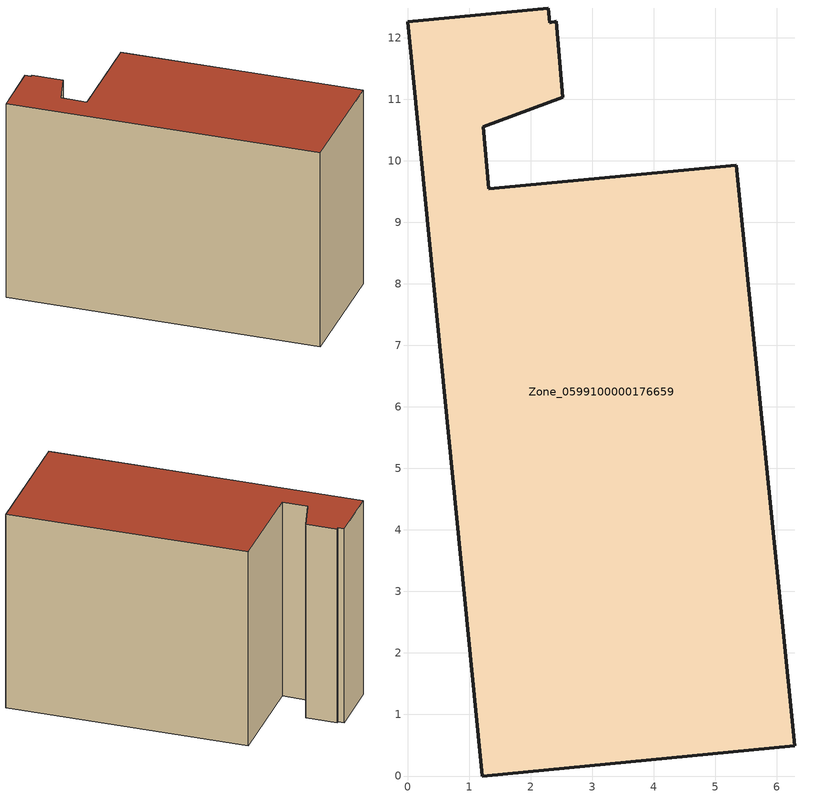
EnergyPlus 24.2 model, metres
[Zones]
Zone_0599100000176659
 floor ground (C_G): 2.41,12.27 2.52,11.03 1.23,10.55 1.32,9.54 5.34,9.93 6.29,0.49 1.21,0 0,12.26 2.28,12.48 2.31,12.24 z0
 wall outside (C_F): 1.21,0 6.29,0.49 5.34,9.93 1.32,9.54 1.23,10.55 2.52,11.03 2.41,12.27 2.31,12.24 2.28,12.48 0,12.26 1.21,0 z0:8.24
 roof outside (C_R): 2.41,12.27 2.31,12.24 2.28,12.48 0,12.26 1.21,0 6.29,0.49 5.34,9.93 1.32,9.54 1.23,10.55 2.52,11.03 z8.24
[BUILDING]
Pand.0599100000176659: North Axis=0; Terrain=City; Loads Convergence Tolerance Value=0.04; Temperature Convergence Tolerance Value=0.4; Solar Distribution=FullExterior; Maximum Number of Warmup Days=25; Minimum Number of Warmup Days=1
[Site:Location]
Rotterdam.The.Hague.AP_ZH_NLD Design_Conditions: Latitude=51.96; Longitude=4.45; Time Zone=1; Elevation=-4.5
[SITE:GROUNDTEMPERATURE:BUILDINGSURFACE]
18, 18, 18, 18, 18, 18, 18, 18, 18, 18, 18, 18
[MATERIAL] Thermal Absorptance=0.9; Solar Absorptance=0.7; Visible Absorptance=0.7
Name | Roughness | Thickness | Conductivity | Density | Specific Heat
G.TI.1975-1991 | MediumSmooth | 0.15 | 0.288461 | 540 | 1210
F.TI.1975-1991 | Rough | 0.3 | 0.230769 | 1920 | 840
R.TI.1975-1991 | MediumRough | 0.2 | 0.153846 | 1500 | 1000
[CONSTRUCTION]
C_G: G.TI.1975-1991
C_F: F.TI.1975-1991
C_R: R.TI.1975-1991
[ZONE]
Zone_0599100000176659: Type=1; Multiplier=1; Ceiling Height=Autocalculate; Volume=Autocalculate; Floor Area=autocalculate; Part of Total Floor Area=Yes
[ZONEINFILTRATION:DESIGNFLOWRATE]
Infil_Zone_0599100000176659: Zone or ZoneList or Space or SpaceList=Zone_0599100000176659; Schedule=AlwaysOn; Design Flow Rate Calculation Method=Flow/Area; Flow Rate per Floor Area=0.003; Constant Term Coefficient=1; Temperature Term Coefficient=0; Velocity Term Coefficient=0; Velocity Squared Term Coefficient=0
[HVACTEMPLATE:ZONE:IDEALLOADSAIRSYSTEM]
Zone_0599100000176659: Maximum Heating Supply Air Temperature=50; Minimum Cooling Supply Air Temperature=13; Maximum Heating Supply Air Humidity Ratio=0.0156; Minimum Cooling Supply Air Humidity Ratio=0.0077; Heating Limit=NoLimit; Cooling Limit=NoLimit; Dehumidification Control Type=ConstantSensibleHeatRatio; Cooling Sensible Heat Ratio=0.7; Dehumidification Setpoint=60; Humidification Control Type=None; Humidification Setpoint=30; Outdoor Air Method=None; Outdoor Air Flow Rate per Person=0.00944; Outdoor Air Flow Rate per Zone Floor Area=0; Outdoor Air Flow Rate per Zone=0; Demand Controlled Ventilation Type=None; Outdoor Air Economizer Type=NoEconomizer; Heat Recovery Type=None; Sensible Heat Recovery Effectiveness=0.7; Latent Heat Recovery Effectiveness=0.65
[ZONECONTROL:THERMOSTAT]
ThermostatControl_Zone_0599100000176659: Zone or ZoneList=Zone_0599100000176659; Control Type Schedule=DualSetpointControlType; Control 1=Thermostat_Zone_0599100000176659; Temperature Difference Between Cutout And Setpoint=0
[THERMOSTATSETPOINT:DUALSETPOINT]
Thermostat_Zone_0599100000176659: Heating Setpoint Temperature Schedule=HeatingSetpoint_Zone_0599100000176659; Cooling Setpoint Temperature Schedule=CoolingSetpoint_Zone_0599100000176659
[SCHEDULE:COMPACT]
HeatingSetpoint_Zone_0599100000176659: Through: 12/31, For: AllDays, Until: 24:00, 21
CoolingSetpoint_Zone_0599100000176659: Through: 12/31, For: AllDays, Until: 24:00, 24
DualSetpointControlType: Through: 12/31, For: AllDays, Until: 24:00, 4
AlwaysOn: Through: 12/31, For: AllDays, Until: 24:00, 1
